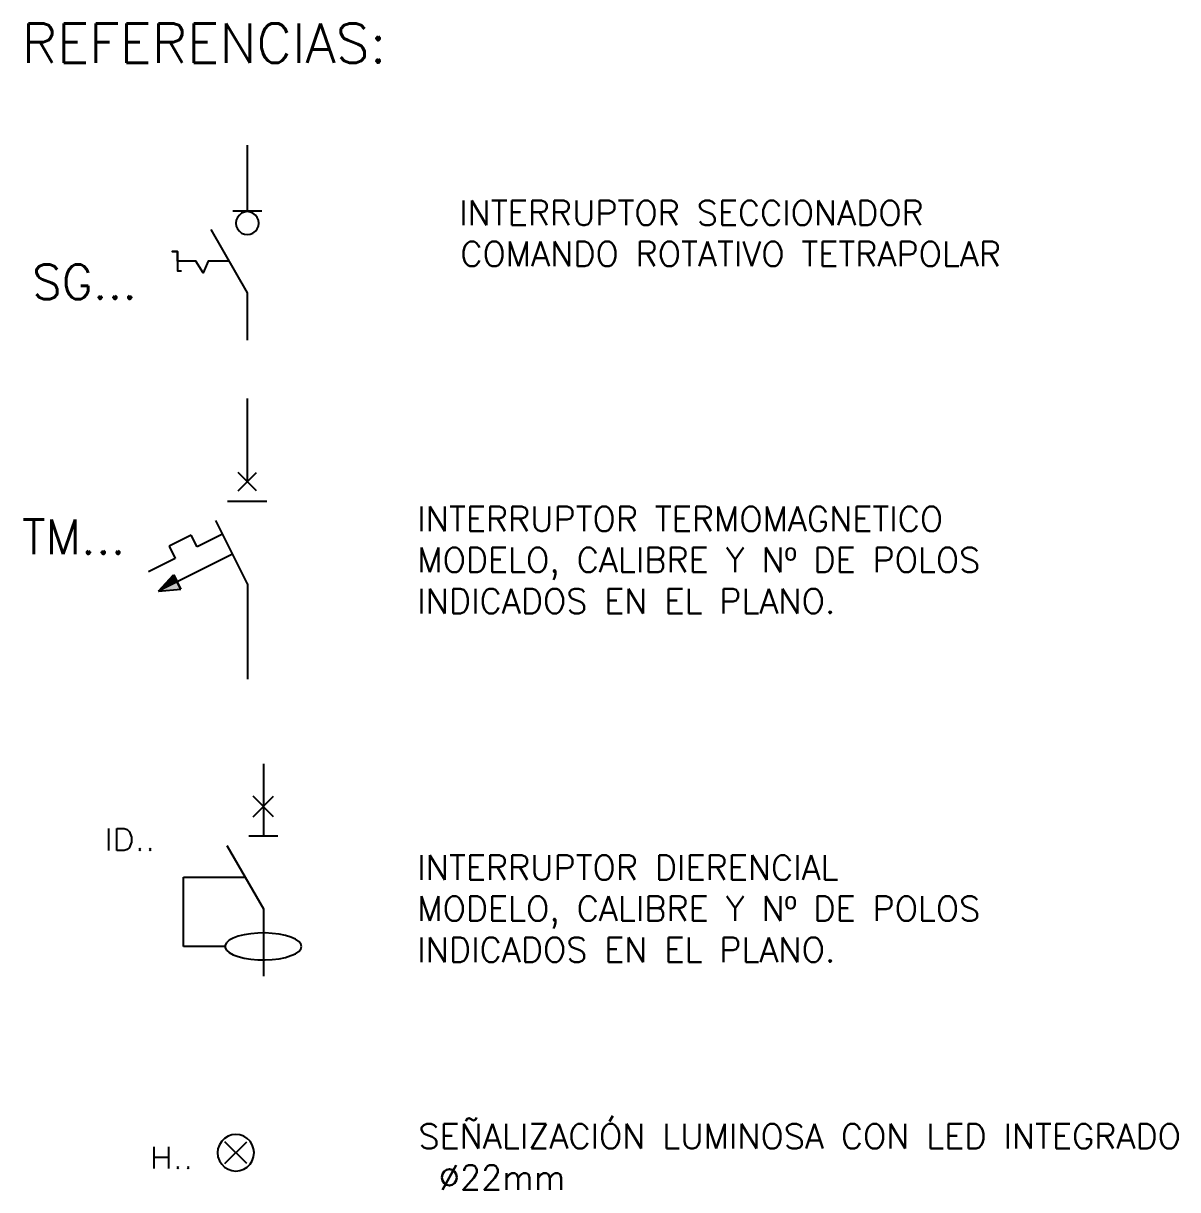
# Model space of a CAD drawing. Extents: x 1442 to 6193, y -332 to 1913.
# Drawn here: x 3639.8 to 3757, y 1599.7 to 1718 of the extents above; entities that cross this region are included whole.
import ezdxf

# ---------------------------------------------------------------- set-up
doc = ezdxf.new("R2010")
doc.units = 0
doc.layers.get('0').update_dxf_attribs({"linetype": 'CONTINUOUS'})
for name, color, linetype in [('--00-VTA_CARTELES_LEYENDAS', 8, 'CONTINUOUS'), ('AT_ENTITY', 7, 'CONTINUOUS'), ('E_TEXTO', 3, 'CONTINUOUS'), ('POTENCIA', 3, 'CONTINUOUS'), ('TEXTO', 2, 'CONTINUOUS')]:
    doc.layers.add(name, color=color, linetype=linetype)
doc.styles.add('1-250', font='romans.shx', dxfattribs={"height": 600})
doc.styles.add('ROMANS_VICTOR', font='romans.shx', dxfattribs={"height": 4})

# ---------------------------------------------------------------- blocks, each defined once
blk = doc.blocks.new('*U134')
at = {"layer": 'TEXTO', "color": 7, "style": '1-250'}
for s, p in [('INTERRUPTOR TERMOMAGNETICO', (3679.8, 1666.47)), ('MODELO, CALIBRE Y Nº DE POLOS', (3679.8, 1662.31)), ('INDICADOS EN EL PLANO.', (3679.8, 1658.14))]:
    blk.add_text(s, height=2.5, dxfattribs=at).set_placement(p)
blk = doc.blocks.new('*U135')
at = {"layer": 'E_TEXTO', "color": 7, "style": 'ROMANS_VICTOR'}
blk.add_text('TM...', height=3.5, dxfattribs=at).set_placement((3639.68, 1664.15))
blk = doc.blocks.new('*U136')
at = {"layer": 'POTENCIA', "color": 7, "linetype": 'CONTINUOUS'}
for p, q in [((3654.41, 1661.33), (3655.08, 1662.06)), ((3655.08, 1662.06), (3655.44, 1661.33)), ((3653.98, 1660.59), (3653.55, 1660.38)), ((3653.55, 1660.38), (3653.98, 1660.59)), ((3653.74, 1660.59), (3654.41, 1661.33)), ((3655.44, 1661.33), (3655.81, 1660.59))]:
    blk.add_line(p, q, dxfattribs=at)
at = {"layer": 'POTENCIA', "color": 7, "linetype": 'CONTINUOUS', "extrusion": (0, 0, -1)}
for points in [[(-3655.08, 1662.06), (-3655.44, 1661.33), (-3654.41, 1661.33)], [(-3653.74, 1660.59), (-3653.98, 1660.59), (-3653.55, 1660.38)], [(-3653.98, 1660.59), (-3655.81, 1660.59), (-3653.55, 1660.38)], [(-3654.41, 1661.33), (-3653.98, 1660.59), (-3653.74, 1660.59)], [(-3655.44, 1661.33), (-3655.81, 1660.59), (-3653.98, 1660.59)], [(-3654.41, 1661.33), (-3655.44, 1661.33), (-3653.98, 1660.59)]]:
    blk.add_solid(points, dxfattribs=at)
blk = doc.blocks.new('*U137')
at = {"layer": 'TEXTO', "color": 7, "style": '1-250'}
for s, p in [('INTERRUPTOR SECCIONADOR', (3684.05, 1697.53)), ('COMANDO ROTATIVO TETRAPOLAR', (3684.17, 1693.36))]:
    blk.add_text(s, height=2.5, dxfattribs=at).set_placement(p)
blk = doc.blocks.new('*U138')
at = {"layer": 'TEXTO', "color": 7, "style": '1-250'}
blk.add_text('REFERENCIAS:', height=4, dxfattribs=at).set_placement((3639.65, 1714.01))
blk = doc.blocks.new('*U139')
at = {"layer": 'TEXTO', "color": 7, "style": '1-250'}
for s, p in [('INTERRUPTOR DIERENCIAL', (3679.8, 1631.09)), ('MODELO, CALIBRE Y Nº DE POLOS', (3679.8, 1626.93)), ('INDICADOS EN EL PLANO.', (3679.8, 1622.76))]:
    blk.add_text(s, height=2.5, dxfattribs=at).set_placement(p)
blk = doc.blocks.new('*U140')
at = {"layer": 'TEXTO', "color": 7, "style": '1-250'}
for s, p in [('SEÑALIZACIÓN LUMINOSA CON LED INTEGRADO', (3679.92, 1603.83)), (' ∅22mm', (3680.27, 1599.66))]:
    blk.add_text(s, height=2.5, dxfattribs=at).set_placement(p)
blk = doc.blocks.new('*U141')
at = {"layer": 'E_TEXTO', "color": 7, "style": 'ROMANS_VICTOR'}
blk.add_text('SG...', height=3.5, dxfattribs=at).set_placement((3640.72, 1690.03))

msp = doc.modelspace()

# ---------------------------------------------------------------- linework, layer by layer
at = {"color": 254}
msp.add_lwpolyline([(3660.693, 1693.883), (3658.595, 1693.883), (3658.079, 1692.698), (3657.325, 1693.888), (3655.459, 1693.888), (3655.459, 1694.865), (3654.941, 1694.865), (3655.459, 1694.865), (3655.459, 1692.912), (3655.859, 1692.912)], dxfattribs=at)
at = {"layer": 'AT_ENTITY', "color": 7}
for p, q in [((3662.546, 1705.638), (3662.546, 1698.978)), ((3661.081, 1698.978), (3664.034, 1698.978)), ((3661.747, 1698.556), (3661.547, 1698.312)), ((3661.969, 1698.756), (3661.747, 1698.556)), ((3662.258, 1698.867), (3661.969, 1698.756)), ((3662.546, 1698.912), (3662.258, 1698.867)), ((3662.857, 1698.867), (3662.546, 1698.912)), ((3663.123, 1698.756), (3662.857, 1698.867)), ((3663.368, 1698.556), (3663.123, 1698.756)), ((3663.567, 1698.312), (3663.368, 1698.556)), ((3661.436, 1698.046), (3661.392, 1697.735)), ((3661.392, 1697.735), (3661.436, 1697.446)), ((3661.547, 1698.312), (3661.436, 1698.046)), ((3661.436, 1697.446), (3661.547, 1697.158)), ((3663.678, 1698.046), (3663.567, 1698.312)), ((3663.567, 1697.158), (3663.678, 1697.446)), ((3663.723, 1697.735), (3663.678, 1698.046)), ((3663.678, 1697.446), (3663.723, 1697.735)), ((3658.839, 1697.091), (3662.546, 1690.675)), ((3661.547, 1697.158), (3661.747, 1696.936)), ((3661.747, 1696.936), (3661.969, 1696.736)), ((3661.969, 1696.736), (3662.258, 1696.625)), ((3662.258, 1696.625), (3662.546, 1696.581)), ((3662.546, 1696.581), (3662.857, 1696.625)), ((3662.857, 1696.625), (3663.123, 1696.736)), ((3663.123, 1696.736), (3663.368, 1696.936)), ((3663.368, 1696.936), (3663.567, 1697.158)), ((3662.546, 1690.675), (3662.546, 1685.858)), ((3664.179, 1642.877), (3664.179, 1635.573)), ((3665.222, 1637.482), (3663.135, 1639.591)), ((3663.135, 1637.482), (3665.222, 1639.591)), ((3648.461, 1636.306), (3648.461, 1634.064)), ((3649.305, 1634.064), (3649.305, 1636.306)), ((3649.305, 1636.306), (3650.059, 1636.306)), ((3650.059, 1636.306), (3650.37, 1636.195)), ((3650.37, 1636.195), (3650.592, 1635.973)), ((3650.592, 1635.973), (3650.681, 1635.773)), ((3650.681, 1635.773), (3650.792, 1635.44)), ((3650.681, 1634.596), (3650.592, 1634.397)), ((3650.792, 1634.929), (3650.681, 1634.596)), ((3650.792, 1635.44), (3650.792, 1634.929)), ((3660.471, 1634.574), (3664.179, 1628.158)), ((3662.691, 1635.573), (3665.666, 1635.573)), ((3650.059, 1634.064), (3649.305, 1634.064)), ((3650.37, 1634.175), (3650.059, 1634.064)), ((3650.592, 1634.397), (3650.37, 1634.175)), ((3651.636, 1634.286), (3651.547, 1634.175)), ((3651.547, 1634.175), (3651.636, 1634.064)), ((3651.747, 1634.175), (3651.636, 1634.286)), ((3651.636, 1634.064), (3651.747, 1634.175)), ((3652.701, 1634.286), (3652.59, 1634.175)), ((3652.59, 1634.175), (3652.701, 1634.064)), ((3652.812, 1634.175), (3652.701, 1634.286)), ((3652.701, 1634.064), (3652.812, 1634.175)), ((3656.076, 1624.34), (3656.076, 1631.377)), ((3656.076, 1631.377), (3662.314, 1631.377)), ((3664.179, 1628.158), (3664.179, 1621.321)), ((3661.115, 1625.184), (3660.715, 1624.962)), ((3661.626, 1625.383), (3661.115, 1625.184)), ((3662.225, 1625.517), (3661.626, 1625.383)), ((3662.913, 1625.628), (3662.225, 1625.517)), ((3663.624, 1625.694), (3662.913, 1625.628)), ((3664.356, 1625.716), (3663.624, 1625.694)), ((3665.089, 1625.672), (3664.356, 1625.716)), ((3665.777, 1625.583), (3665.089, 1625.672)), ((3666.421, 1625.45), (3665.777, 1625.583)), ((3666.976, 1625.295), (3666.421, 1625.45)), ((3667.442, 1625.073), (3666.976, 1625.295)), ((3667.775, 1624.851), (3667.442, 1625.073)), ((3660.294, 1624.34), (3656.076, 1624.34)), ((3660.449, 1624.717), (3660.316, 1624.473)), ((3660.316, 1624.473), (3660.316, 1624.207)), ((3660.316, 1624.207), (3660.449, 1623.963)), ((3660.715, 1624.962), (3660.449, 1624.717)), ((3660.449, 1623.963), (3660.715, 1623.718)), ((3667.442, 1623.607), (3667.775, 1623.829)), ((3667.975, 1624.606), (3667.775, 1624.851)), ((3667.775, 1623.829), (3667.975, 1624.074)), ((3668.064, 1624.34), (3667.975, 1624.606)), ((3667.975, 1624.074), (3668.064, 1624.34)), ((3660.715, 1623.718), (3661.115, 1623.496)), ((3661.115, 1623.496), (3661.626, 1623.319)), ((3661.626, 1623.319), (3662.225, 1623.163)), ((3662.225, 1623.163), (3662.913, 1623.052)), ((3662.913, 1623.052), (3663.624, 1622.986)), ((3663.624, 1622.986), (3664.356, 1622.986)), ((3664.356, 1622.986), (3665.089, 1623.008)), ((3665.089, 1623.008), (3665.777, 1623.097)), ((3665.777, 1623.097), (3666.421, 1623.23)), ((3666.421, 1623.23), (3666.976, 1623.408)), ((3666.976, 1623.408), (3667.442, 1623.607)), ((3660.241, 1604.859), (3659.952, 1604.571)), ((3660.596, 1605.081), (3660.241, 1604.859)), ((3660.973, 1605.214), (3660.596, 1605.081)), ((3661.395, 1605.259), (3660.973, 1605.214)), ((3661.795, 1605.214), (3661.395, 1605.259)), ((3662.194, 1605.081), (3661.795, 1605.214)), ((3662.55, 1604.859), (3662.194, 1605.081)), ((3662.838, 1604.571), (3662.55, 1604.859)), ((3653.07, 1604.016), (3653.07, 1601.796)), ((3654.558, 1604.016), (3654.558, 1601.796)), ((3659.575, 1603.816), (3659.53, 1603.416)), ((3659.73, 1604.215), (3659.575, 1603.816)), ((3659.952, 1604.571), (3659.73, 1604.215)), ((3662.505, 1602.306), (3660.285, 1604.526)), ((3660.285, 1602.306), (3662.505, 1604.526)), ((3663.06, 1604.215), (3662.838, 1604.571)), ((3663.193, 1603.816), (3663.06, 1604.215)), ((3663.238, 1603.416), (3663.193, 1603.816)), ((3653.07, 1602.95), (3654.558, 1602.95)), ((3659.53, 1603.416), (3659.575, 1602.994)), ((3659.575, 1602.994), (3659.73, 1602.595)), ((3659.73, 1602.595), (3659.952, 1602.262)), ((3662.838, 1602.262), (3663.06, 1602.595)), ((3663.06, 1602.595), (3663.193, 1602.994)), ((3663.193, 1602.994), (3663.238, 1603.416)), ((3655.512, 1601.995), (3655.401, 1601.907)), ((3655.401, 1601.907), (3655.512, 1601.796)), ((3655.601, 1601.907), (3655.512, 1601.995)), ((3655.512, 1601.796), (3655.601, 1601.907)), ((3656.556, 1601.995), (3656.467, 1601.907)), ((3656.467, 1601.907), (3656.556, 1601.796)), ((3656.667, 1601.907), (3656.556, 1601.995)), ((3656.556, 1601.796), (3656.667, 1601.907)), ((3659.952, 1602.262), (3660.241, 1601.951)), ((3660.241, 1601.951), (3660.596, 1601.729)), ((3660.596, 1601.729), (3660.973, 1601.596)), ((3660.973, 1601.596), (3661.395, 1601.551)), ((3661.395, 1601.551), (3661.795, 1601.596)), ((3661.795, 1601.596), (3662.194, 1601.729)), ((3662.194, 1601.729), (3662.55, 1601.951)), ((3662.55, 1601.951), (3662.838, 1602.262))]:
    msp.add_line(p, q, dxfattribs=at)
at = {"layer": 'POTENCIA', "color": 7}
for p, q in [((3662.546, 1679.948), (3662.546, 1671.518)), ((3661.614, 1670.586), (3663.478, 1672.45)), ((3663.478, 1670.586), (3661.614, 1672.45)), ((3660.546, 1669.518), (3664.546, 1669.518)), ((3662.56, 1661.121), (3659.346, 1667.549)), ((3656.867, 1666.083), (3654.619, 1664.96)), ((3657.47, 1664.877), (3656.867, 1666.083)), ((3660.04, 1666.162), (3657.47, 1664.877)), ((3661.055, 1664.132), (3653.551, 1660.38)), ((3654.619, 1664.96), (3655.243, 1663.713)), ((3655.243, 1663.713), (3652.528, 1662.355)), ((3653.551, 1660.38), (3655.076, 1662.058)), ((3655.809, 1660.592), (3655.076, 1662.058)), ((3653.551, 1660.38), (3655.809, 1660.592)), ((3662.56, 1661.121), (3662.56, 1651.447))]:
    msp.add_line(p, q, dxfattribs=at)

# ---------------------------------------------------------------- block references
at = {"layer": '--00-VTA_CARTELES_LEYENDAS'}
for name in ['*U138', '*U137', '*U141', '*U134', '*U135', '*U139', '*U140']:
    msp.add_blockref(name, (0, 0), dxfattribs=at)
at = {"layer": 'POTENCIA', "color": 7, "linetype": 'CONTINUOUS'}
msp.add_blockref('*U136', (0, 0), dxfattribs=at)

doc.saveas('drawing.dxf')
